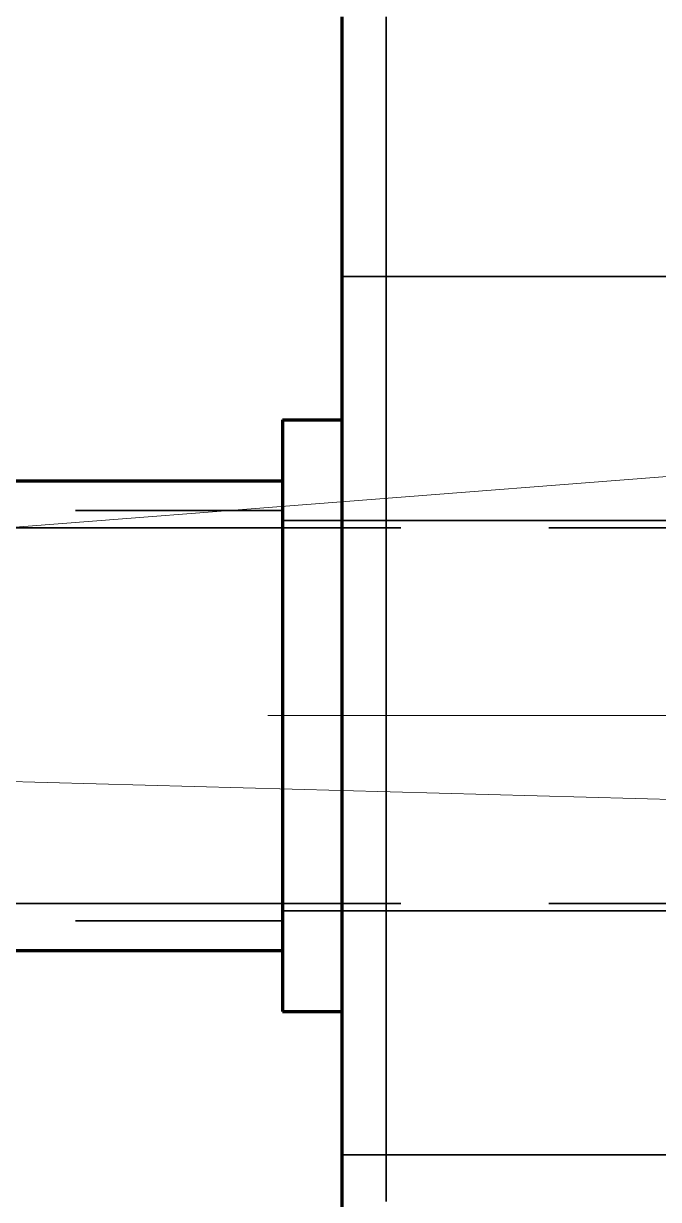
# Model space of a CAD drawing. Header units: millimetres. Extents: x 0 to 2382, y 0 to 420.
# Drawn here: x 179.45 to 183.74, y 227.73 to 235.68 of the extents above; entities that cross this region are included whole.
import ezdxf

# ---------------------------------------------------------------- set-up
doc = ezdxf.new("R2010")
doc.units = ezdxf.units.MM
doc.linetypes.add('IRAM-E-TRAZOS', pattern=[5, 4, -1])
doc.linetypes.add('IRAM-F-TRAZO-PUNTO', pattern=[20, 15, -2, 1, -2])
for name, color, linetype, lineweight in [('01-VISIBLE', 7, 'CONTINUOUS', 70), ('02-OCULTA', 4, 'IRAM-E-TRAZOS', 35), ('03-EJE', 1, 'IRAM-F-TRAZO-PUNTO', 18), ('08-FINA', 5, 'CONTINUOUS', 18)]:
    doc.layers.add(name, color=color, linetype=linetype, lineweight=lineweight)

msp = doc.modelspace()

# ---------------------------------------------------------------- linework, layer by layer
at = {"layer": '01-VISIBLE'}
for p, q in [((181.2, 233), (181.6, 233)), ((144.8, 232.5875), (181.2, 232.5875)), ((144.8, 229.4125), (181.2, 229.4125)), ((181.2, 229), (181.6, 229))]:
    msp.add_line(p, q, dxfattribs=at)
for points in [[(181.6, 235.725), (181.6, 235.6375), (181.6, 235.55), (181.6, 235.4625), (181.6, 235.375), (181.6, 235.2875), (181.6, 235.2), (181.6, 235.1125), (181.6, 235.025), (181.6, 234.9375), (181.6, 234.85), (181.6, 234.7625), (181.6, 234.675), (181.6, 234.5875), (181.6, 234.5), (181.6, 234.4125), (181.6, 234.325), (181.6, 234.2375), (181.6, 234.15), (181.6, 234.0625), (181.6, 233.975), (181.6, 233.8875), (181.6, 233.8), (181.6, 233.7125), (181.6, 233.625), (181.6, 233.5375), (181.6, 233.45), (181.6, 233.3625), (181.6, 233.275), (181.6, 233.1875), (181.6, 233.1), (181.6, 233.0125), (181.6, 232.925), (181.6, 232.8375), (181.6, 232.75), (181.6, 232.6625), (181.6, 232.575), (181.6, 232.4875), (181.6, 232.4), (181.6, 232.3125), (181.6, 232.225), (181.6, 232.1375), (181.6, 232.05), (181.6, 231.9625), (181.6, 231.875), (181.6, 231.7875), (181.6, 231.7), (181.6, 231.6125), (181.6, 231.525), (181.6, 231.4375), (181.6, 231.35), (181.6, 231.2625), (181.6, 231.175), (181.6, 231.0875), (181.6, 231), (181.6, 230.9125), (181.6, 230.825), (181.6, 230.7375), (181.6, 230.65), (181.6, 230.5625), (181.6, 230.475), (181.6, 230.3875), (181.6, 230.3), (181.6, 230.2125), (181.6, 230.125), (181.6, 230.0375), (181.6, 229.95), (181.6, 229.8625), (181.6, 229.775), (181.6, 229.6875), (181.6, 229.6), (181.6, 229.5125), (181.6, 229.425), (181.6, 229.3375), (181.6, 229.25), (181.6, 229.1625), (181.6, 229.075), (181.6, 228.9875), (181.6, 228.9), (181.6, 228.8125), (181.6, 228.725), (181.6, 228.6375), (181.6, 228.55), (181.6, 228.4625), (181.6, 228.375), (181.6, 228.2875), (181.6, 228.2), (181.6, 228.1125), (181.6, 228.025), (181.6, 227.9375), (181.6, 227.85), (181.6, 227.7625), (181.6, 227.675)], [(181.2, 233), (181.2, 232.95), (181.2, 232.9), (181.2, 232.85), (181.2, 232.8), (181.2, 232.75), (181.2, 232.7), (181.2, 232.65), (181.2, 232.6), (181.2, 232.55), (181.2, 232.5), (181.2, 232.45), (181.2, 232.4), (181.2, 232.35), (181.2, 232.3), (181.2, 232.25), (181.2, 232.2), (181.2, 232.15), (181.2, 232.1), (181.2, 232.05), (181.2, 232), (181.2, 231.95), (181.2, 231.9), (181.2, 231.85), (181.2, 231.8), (181.2, 231.75), (181.2, 231.7), (181.2, 231.65), (181.2, 231.6), (181.2, 231.55), (181.2, 231.5), (181.2, 231.45), (181.2, 231.4), (181.2, 231.35), (181.2, 231.3), (181.2, 231.25), (181.2, 231.2), (181.2, 231.15), (181.2, 231.1), (181.2, 231.05), (181.2, 231), (181.2, 230.95), (181.2, 230.9), (181.2, 230.85), (181.2, 230.8), (181.2, 230.75), (181.2, 230.7), (181.2, 230.65), (181.2, 230.6), (181.2, 230.55), (181.2, 230.5), (181.2, 230.45), (181.2, 230.4), (181.2, 230.35), (181.2, 230.3), (181.2, 230.25), (181.2, 230.2), (181.2, 230.15), (181.2, 230.1), (181.2, 230.05), (181.2, 230), (181.2, 229.95), (181.2, 229.9), (181.2, 229.85), (181.2, 229.8), (181.2, 229.75), (181.2, 229.7), (181.2, 229.65), (181.2, 229.6), (181.2, 229.55), (181.2, 229.5), (181.2, 229.45), (181.2, 229.4), (181.2, 229.35), (181.2, 229.3), (181.2, 229.25), (181.2, 229.2), (181.2, 229.15), (181.2, 229.1), (181.2, 229.05), (181.2, 229)]]:
    msp.add_lwpolyline(points, dxfattribs=at)
at = {"layer": '02-OCULTA'}
for p, q in [((181.6, 233.97), (184.475, 233.97)), ((144.8, 232.3875), (181.2, 232.3875)), ((181.2, 232.32), (181.6, 232.32)), ((181.6, 232.32), (187.6, 232.32)), ((138, 232.27), (188, 232.27)), ((138, 229.73), (188, 229.73)), ((144.8, 229.6125), (181.2, 229.6125)), ((181.2, 229.68), (181.6, 229.68)), ((181.6, 229.68), (187.6, 229.68)), ((181.6, 228.03), (184.475, 228.03))]:
    msp.add_line(p, q, dxfattribs=at)
for points in [[(181.6, 227.675), (181.6, 227.7625), (181.6, 227.85), (181.6, 227.9375), (181.6, 228.025), (181.6, 228.1125), (181.6, 228.2), (181.6, 228.2875), (181.6, 228.375), (181.6, 228.4625), (181.6, 228.55), (181.6, 228.6375), (181.6, 228.725), (181.6, 228.8125), (181.6, 228.9), (181.6, 228.9875), (181.6, 229.075), (181.6, 229.1625), (181.6, 229.25), (181.6, 229.3375), (181.6, 229.425), (181.6, 229.5125), (181.6, 229.6), (181.6, 229.6875), (181.6, 229.775), (181.6, 229.8625), (181.6, 229.95), (181.6, 230.0375), (181.6, 230.125), (181.6, 230.2125), (181.6, 230.3), (181.6, 230.3875), (181.6, 230.475), (181.6, 230.5625), (181.6, 230.65), (181.6, 230.7375), (181.6, 230.825), (181.6, 230.9125), (181.6, 231), (181.6, 231.0875), (181.6, 231.175), (181.6, 231.2625), (181.6, 231.35), (181.6, 231.4375), (181.6, 231.525), (181.6, 231.6125), (181.6, 231.7), (181.6, 231.7875), (181.6, 231.875), (181.6, 231.9625), (181.6, 232.05), (181.6, 232.1375), (181.6, 232.225), (181.6, 232.3125), (181.6, 232.4), (181.6, 232.4875), (181.6, 232.575), (181.6, 232.6625), (181.6, 232.75), (181.6, 232.8375), (181.6, 232.925), (181.6, 233.0125), (181.6, 233.1), (181.6, 233.1875), (181.6, 233.275), (181.6, 233.3625), (181.6, 233.45), (181.6, 233.5375), (181.6, 233.625), (181.6, 233.7125), (181.6, 233.8), (181.6, 233.8875), (181.6, 233.975), (181.6, 234.0625), (181.6, 234.15), (181.6, 234.2375), (181.6, 234.325), (181.6, 234.4125), (181.6, 234.5), (181.6, 234.5875), (181.6, 234.675), (181.6, 234.7625), (181.6, 234.85), (181.6, 234.9375), (181.6, 235.025), (181.6, 235.1125), (181.6, 235.2), (181.6, 235.2875), (181.6, 235.375), (181.6, 235.4625), (181.6, 235.55), (181.6, 235.6375), (181.6, 235.725)], [(181.6, 235.725), (181.6, 235.662), (181.6, 235.599), (181.6, 235.536), (181.6, 235.473), (181.6, 235.41), (181.6, 235.347), (181.6, 235.284), (181.6, 235.221), (181.6, 235.158), (181.6, 235.095), (181.6, 235.032), (181.6, 234.969), (181.6, 234.906), (181.6, 234.843), (181.6, 234.78), (181.6, 234.717), (181.6, 234.654), (181.6, 234.591), (181.6, 234.528), (181.6, 234.465), (181.6, 234.402), (181.6, 234.339), (181.6, 234.276), (181.6, 234.213), (181.6, 234.15), (181.6, 234.087), (181.6, 234.024), (181.6, 233.961), (181.6, 233.898), (181.6, 233.835), (181.6, 233.772), (181.6, 233.709), (181.6, 233.646), (181.6, 233.583), (181.6, 233.52), (181.6, 233.457), (181.6, 233.394), (181.6, 233.331), (181.6, 233.268), (181.6, 233.205), (181.6, 233.142), (181.6, 233.079), (181.6, 233.016), (181.6, 232.953), (181.6, 232.89), (181.6, 232.827), (181.6, 232.764), (181.6, 232.701), (181.6, 232.638), (181.6, 232.575), (181.6, 232.512), (181.6, 232.449), (181.6, 232.386), (181.6, 232.323), (181.6, 232.26), (181.6, 232.197), (181.6, 232.134), (181.6, 232.071), (181.6, 232.008), (181.6, 231.945), (181.6, 231.882), (181.6, 231.819), (181.6, 231.756), (181.6, 231.693), (181.6, 231.63), (181.6, 231.567), (181.6, 231.504), (181.6, 231.441), (181.6, 231.378), (181.6, 231.315), (181.6, 231.252), (181.6, 231.189), (181.6, 231.126), (181.6, 231.063), (181.6, 231), (181.6, 230.937), (181.6, 230.874), (181.6, 230.811), (181.6, 230.748), (181.6, 230.685), (181.6, 230.622), (181.6, 230.559), (181.6, 230.496), (181.6, 230.433), (181.6, 230.37), (181.6, 230.307), (181.6, 230.244), (181.6, 230.181), (181.6, 230.118), (181.6, 230.055), (181.6, 229.992), (181.6, 229.929), (181.6, 229.866), (181.6, 229.803), (181.6, 229.74), (181.6, 229.677), (181.6, 229.614), (181.6, 229.551), (181.6, 229.488), (181.6, 229.425), (181.6, 229.362), (181.6, 229.299), (181.6, 229.236), (181.6, 229.173), (181.6, 229.11), (181.6, 229.047), (181.6, 228.984), (181.6, 228.921), (181.6, 228.858), (181.6, 228.795), (181.6, 228.732), (181.6, 228.669), (181.6, 228.606), (181.6, 228.543), (181.6, 228.48), (181.6, 228.417), (181.6, 228.354), (181.6, 228.291), (181.6, 228.228), (181.6, 228.165), (181.6, 228.102), (181.6, 228.039), (181.6, 227.976), (181.6, 227.913), (181.6, 227.85), (181.6, 227.787), (181.6, 227.724)], [(181.6, 227.724), (181.6, 227.787), (181.6, 227.85), (181.6, 227.913), (181.6, 227.976), (181.6, 228.039), (181.6, 228.102), (181.6, 228.165), (181.6, 228.228), (181.6, 228.291), (181.6, 228.354), (181.6, 228.417), (181.6, 228.48), (181.6, 228.543), (181.6, 228.606), (181.6, 228.669), (181.6, 228.732), (181.6, 228.795), (181.6, 228.858), (181.6, 228.921), (181.6, 228.984), (181.6, 229.047), (181.6, 229.11), (181.6, 229.173), (181.6, 229.236), (181.6, 229.299), (181.6, 229.362), (181.6, 229.425), (181.6, 229.488), (181.6, 229.551), (181.6, 229.614), (181.6, 229.677), (181.6, 229.74), (181.6, 229.803), (181.6, 229.866), (181.6, 229.929), (181.6, 229.992), (181.6, 230.055), (181.6, 230.118), (181.6, 230.181), (181.6, 230.244), (181.6, 230.307), (181.6, 230.37), (181.6, 230.433), (181.6, 230.496), (181.6, 230.559), (181.6, 230.622), (181.6, 230.685), (181.6, 230.748), (181.6, 230.811), (181.6, 230.874), (181.6, 230.937), (181.6, 231), (181.6, 231.063), (181.6, 231.126), (181.6, 231.189), (181.6, 231.252), (181.6, 231.315), (181.6, 231.378), (181.6, 231.441), (181.6, 231.504), (181.6, 231.567), (181.6, 231.63), (181.6, 231.693), (181.6, 231.756), (181.6, 231.819), (181.6, 231.882), (181.6, 231.945), (181.6, 232.008), (181.6, 232.071), (181.6, 232.134), (181.6, 232.197), (181.6, 232.26), (181.6, 232.323), (181.6, 232.386), (181.6, 232.449), (181.6, 232.512), (181.6, 232.575), (181.6, 232.638), (181.6, 232.701), (181.6, 232.764), (181.6, 232.827), (181.6, 232.89), (181.6, 232.953), (181.6, 233.016), (181.6, 233.079), (181.6, 233.142), (181.6, 233.205), (181.6, 233.268), (181.6, 233.331), (181.6, 233.394), (181.6, 233.457), (181.6, 233.52), (181.6, 233.583), (181.6, 233.646), (181.6, 233.709), (181.6, 233.772), (181.6, 233.835), (181.6, 233.898), (181.6, 233.961), (181.6, 234.024), (181.6, 234.087), (181.6, 234.15), (181.6, 234.213), (181.6, 234.276), (181.6, 234.339), (181.6, 234.402), (181.6, 234.465), (181.6, 234.528), (181.6, 234.591), (181.6, 234.654), (181.6, 234.717), (181.6, 234.78), (181.6, 234.843), (181.6, 234.906), (181.6, 234.969), (181.6, 235.032), (181.6, 235.095), (181.6, 235.158), (181.6, 235.221), (181.6, 235.284), (181.6, 235.347), (181.6, 235.41), (181.6, 235.473), (181.6, 235.536), (181.6, 235.599), (181.6, 235.662), (181.6, 235.725)], [(181.9, 235.725), (181.9, 235.662), (181.9, 235.599), (181.9, 235.536), (181.9, 235.473), (181.9, 235.41), (181.9, 235.347), (181.9, 235.284), (181.9, 235.221), (181.9, 235.158), (181.9, 235.095), (181.9, 235.032), (181.9, 234.969), (181.9, 234.906), (181.9, 234.843), (181.9, 234.78), (181.9, 234.717), (181.9, 234.654), (181.9, 234.591), (181.9, 234.528), (181.9, 234.465), (181.9, 234.402), (181.9, 234.339), (181.9, 234.276), (181.9, 234.213), (181.9, 234.15), (181.9, 234.087), (181.9, 234.024), (181.9, 233.961), (181.9, 233.898), (181.9, 233.835), (181.9, 233.772), (181.9, 233.709), (181.9, 233.646), (181.9, 233.583), (181.9, 233.52), (181.9, 233.457), (181.9, 233.394), (181.9, 233.331), (181.9, 233.268), (181.9, 233.205), (181.9, 233.142), (181.9, 233.079), (181.9, 233.016), (181.9, 232.953), (181.9, 232.89), (181.9, 232.827), (181.9, 232.764), (181.9, 232.701), (181.9, 232.638), (181.9, 232.575), (181.9, 232.512), (181.9, 232.449), (181.9, 232.386), (181.9, 232.323), (181.9, 232.26), (181.9, 232.197), (181.9, 232.134), (181.9, 232.071), (181.9, 232.008), (181.9, 231.945), (181.9, 231.882), (181.9, 231.819), (181.9, 231.756), (181.9, 231.693), (181.9, 231.63), (181.9, 231.567), (181.9, 231.504), (181.9, 231.441), (181.9, 231.378), (181.9, 231.315), (181.9, 231.252), (181.9, 231.189), (181.9, 231.126), (181.9, 231.063), (181.9, 231), (181.9, 230.937), (181.9, 230.874), (181.9, 230.811), (181.9, 230.748), (181.9, 230.685), (181.9, 230.622), (181.9, 230.559), (181.9, 230.496), (181.9, 230.433), (181.9, 230.37), (181.9, 230.307), (181.9, 230.244), (181.9, 230.181), (181.9, 230.118), (181.9, 230.055), (181.9, 229.992), (181.9, 229.929), (181.9, 229.866), (181.9, 229.803), (181.9, 229.74), (181.9, 229.677), (181.9, 229.614), (181.9, 229.551), (181.9, 229.488), (181.9, 229.425), (181.9, 229.362), (181.9, 229.299), (181.9, 229.236), (181.9, 229.173), (181.9, 229.11), (181.9, 229.047), (181.9, 228.984), (181.9, 228.921), (181.9, 228.858), (181.9, 228.795), (181.9, 228.732), (181.9, 228.669), (181.9, 228.606), (181.9, 228.543), (181.9, 228.48), (181.9, 228.417), (181.9, 228.354), (181.9, 228.291), (181.9, 228.228), (181.9, 228.165), (181.9, 228.102), (181.9, 228.039), (181.9, 227.976), (181.9, 227.913), (181.9, 227.85), (181.9, 227.787), (181.9, 227.724)], [(181.9, 227.724), (181.9, 227.787), (181.9, 227.85), (181.9, 227.913), (181.9, 227.976), (181.9, 228.039), (181.9, 228.102), (181.9, 228.165), (181.9, 228.228), (181.9, 228.291), (181.9, 228.354), (181.9, 228.417), (181.9, 228.48), (181.9, 228.543), (181.9, 228.606), (181.9, 228.669), (181.9, 228.732), (181.9, 228.795), (181.9, 228.858), (181.9, 228.921), (181.9, 228.984), (181.9, 229.047), (181.9, 229.11), (181.9, 229.173), (181.9, 229.236), (181.9, 229.299), (181.9, 229.362), (181.9, 229.425), (181.9, 229.488), (181.9, 229.551), (181.9, 229.614), (181.9, 229.677), (181.9, 229.74), (181.9, 229.803), (181.9, 229.866), (181.9, 229.929), (181.9, 229.992), (181.9, 230.055), (181.9, 230.118), (181.9, 230.181), (181.9, 230.244), (181.9, 230.307), (181.9, 230.37), (181.9, 230.433), (181.9, 230.496), (181.9, 230.559), (181.9, 230.622), (181.9, 230.685), (181.9, 230.748), (181.9, 230.811), (181.9, 230.874), (181.9, 230.937), (181.9, 231), (181.9, 231.063), (181.9, 231.126), (181.9, 231.189), (181.9, 231.252), (181.9, 231.315), (181.9, 231.378), (181.9, 231.441), (181.9, 231.504), (181.9, 231.567), (181.9, 231.63), (181.9, 231.693), (181.9, 231.756), (181.9, 231.819), (181.9, 231.882), (181.9, 231.945), (181.9, 232.008), (181.9, 232.071), (181.9, 232.134), (181.9, 232.197), (181.9, 232.26), (181.9, 232.323), (181.9, 232.386), (181.9, 232.449), (181.9, 232.512), (181.9, 232.575), (181.9, 232.638), (181.9, 232.701), (181.9, 232.764), (181.9, 232.827), (181.9, 232.89), (181.9, 232.953), (181.9, 233.016), (181.9, 233.079), (181.9, 233.142), (181.9, 233.205), (181.9, 233.268), (181.9, 233.331), (181.9, 233.394), (181.9, 233.457), (181.9, 233.52), (181.9, 233.583), (181.9, 233.646), (181.9, 233.709), (181.9, 233.772), (181.9, 233.835), (181.9, 233.898), (181.9, 233.961), (181.9, 234.024), (181.9, 234.087), (181.9, 234.15), (181.9, 234.213), (181.9, 234.276), (181.9, 234.339), (181.9, 234.402), (181.9, 234.465), (181.9, 234.528), (181.9, 234.591), (181.9, 234.654), (181.9, 234.717), (181.9, 234.78), (181.9, 234.843), (181.9, 234.906), (181.9, 234.969), (181.9, 235.032), (181.9, 235.095), (181.9, 235.158), (181.9, 235.221), (181.9, 235.284), (181.9, 235.347), (181.9, 235.41), (181.9, 235.473), (181.9, 235.536), (181.9, 235.599), (181.9, 235.662), (181.9, 235.725)], [(181.9, 235.712), (181.9, 235.65), (181.9, 235.588), (181.9, 235.526), (181.9, 235.464), (181.9, 235.402), (181.9, 235.34), (181.9, 235.278), (181.9, 235.216), (181.9, 235.154), (181.9, 235.092), (181.9, 235.03), (181.9, 234.968), (181.9, 234.906), (181.9, 234.844), (181.9, 234.782), (181.9, 234.72), (181.9, 234.658), (181.9, 234.596), (181.9, 234.534), (181.9, 234.472), (181.9, 234.41), (181.9, 234.348), (181.9, 234.286), (181.9, 234.224), (181.9, 234.162), (181.9, 234.1), (181.9, 234.038), (181.9, 233.976), (181.9, 233.914), (181.9, 233.852), (181.9, 233.79), (181.9, 233.728), (181.9, 233.666), (181.9, 233.604), (181.9, 233.542), (181.9, 233.48), (181.9, 233.418), (181.9, 233.356), (181.9, 233.294), (181.9, 233.232), (181.9, 233.17), (181.9, 233.108), (181.9, 233.046), (181.9, 232.984), (181.9, 232.922), (181.9, 232.86), (181.9, 232.798), (181.9, 232.736), (181.9, 232.674), (181.9, 232.612), (181.9, 232.55), (181.9, 232.488), (181.9, 232.426), (181.9, 232.364), (181.9, 232.302), (181.9, 232.24), (181.9, 232.178), (181.9, 232.116), (181.9, 232.054), (181.9, 231.992), (181.9, 231.93), (181.9, 231.868), (181.9, 231.806), (181.9, 231.744), (181.9, 231.682), (181.9, 231.62), (181.9, 231.558), (181.9, 231.496), (181.9, 231.434), (181.9, 231.372), (181.9, 231.31), (181.9, 231.248), (181.9, 231.186), (181.9, 231.124), (181.9, 231.062), (181.9, 231), (181.9, 230.938), (181.9, 230.876), (181.9, 230.814), (181.9, 230.752), (181.9, 230.69), (181.9, 230.628), (181.9, 230.566), (181.9, 230.504), (181.9, 230.442), (181.9, 230.38), (181.9, 230.318), (181.9, 230.256), (181.9, 230.194), (181.9, 230.132), (181.9, 230.07), (181.9, 230.008), (181.9, 229.946), (181.9, 229.884), (181.9, 229.822), (181.9, 229.76), (181.9, 229.698), (181.9, 229.636), (181.9, 229.574), (181.9, 229.512), (181.9, 229.45), (181.9, 229.388), (181.9, 229.326), (181.9, 229.264), (181.9, 229.202), (181.9, 229.14), (181.9, 229.078), (181.9, 229.016), (181.9, 228.954), (181.9, 228.892), (181.9, 228.83), (181.9, 228.768), (181.9, 228.706), (181.9, 228.644), (181.9, 228.582), (181.9, 228.52), (181.9, 228.458), (181.9, 228.396), (181.9, 228.334), (181.9, 228.272), (181.9, 228.21), (181.9, 228.148), (181.9, 228.086), (181.9, 228.024), (181.9, 227.962), (181.9, 227.9), (181.9, 227.838), (181.9, 227.776), (181.9, 227.714)], [(181.9, 227.714), (181.9, 227.776), (181.9, 227.838), (181.9, 227.9), (181.9, 227.962), (181.9, 228.024), (181.9, 228.086), (181.9, 228.148), (181.9, 228.21), (181.9, 228.272), (181.9, 228.334), (181.9, 228.396), (181.9, 228.458), (181.9, 228.52), (181.9, 228.582), (181.9, 228.644), (181.9, 228.706), (181.9, 228.768), (181.9, 228.83), (181.9, 228.892), (181.9, 228.954), (181.9, 229.016), (181.9, 229.078), (181.9, 229.14), (181.9, 229.202), (181.9, 229.264), (181.9, 229.326), (181.9, 229.388), (181.9, 229.45), (181.9, 229.512), (181.9, 229.574), (181.9, 229.636), (181.9, 229.698), (181.9, 229.76), (181.9, 229.822), (181.9, 229.884), (181.9, 229.946), (181.9, 230.008), (181.9, 230.07), (181.9, 230.132), (181.9, 230.194), (181.9, 230.256), (181.9, 230.318), (181.9, 230.38), (181.9, 230.442), (181.9, 230.504), (181.9, 230.566), (181.9, 230.628), (181.9, 230.69), (181.9, 230.752), (181.9, 230.814), (181.9, 230.876), (181.9, 230.938), (181.9, 231), (181.9, 231.062), (181.9, 231.124), (181.9, 231.186), (181.9, 231.248), (181.9, 231.31), (181.9, 231.372), (181.9, 231.434), (181.9, 231.496), (181.9, 231.558), (181.9, 231.62), (181.9, 231.682), (181.9, 231.744), (181.9, 231.806), (181.9, 231.868), (181.9, 231.93), (181.9, 231.992), (181.9, 232.054), (181.9, 232.116), (181.9, 232.178), (181.9, 232.24), (181.9, 232.302), (181.9, 232.364), (181.9, 232.426), (181.9, 232.488), (181.9, 232.55), (181.9, 232.612), (181.9, 232.674), (181.9, 232.736), (181.9, 232.798), (181.9, 232.86), (181.9, 232.922), (181.9, 232.984), (181.9, 233.046), (181.9, 233.108), (181.9, 233.17), (181.9, 233.232), (181.9, 233.294), (181.9, 233.356), (181.9, 233.418), (181.9, 233.48), (181.9, 233.542), (181.9, 233.604), (181.9, 233.666), (181.9, 233.728), (181.9, 233.79), (181.9, 233.852), (181.9, 233.914), (181.9, 233.976), (181.9, 234.038), (181.9, 234.1), (181.9, 234.162), (181.9, 234.224), (181.9, 234.286), (181.9, 234.348), (181.9, 234.41), (181.9, 234.472), (181.9, 234.534), (181.9, 234.596), (181.9, 234.658), (181.9, 234.72), (181.9, 234.782), (181.9, 234.844), (181.9, 234.906), (181.9, 234.968), (181.9, 235.03), (181.9, 235.092), (181.9, 235.154), (181.9, 235.216), (181.9, 235.278), (181.9, 235.34), (181.9, 235.402), (181.9, 235.464), (181.9, 235.526), (181.9, 235.588), (181.9, 235.65), (181.9, 235.712)], [(181.6, 233.97), (181.6, 233.9197), (181.6, 233.8693), (181.6, 233.819), (181.6, 233.7686), (181.6, 233.7183), (181.6, 233.668), (181.6, 233.6176), (181.6, 233.5673), (181.6, 233.5169), (181.6, 233.4666), (181.6, 233.4163), (181.6, 233.3659), (181.6, 233.3156), (181.6, 233.2653), (181.6, 233.2149), (181.6, 233.1646), (181.6, 233.1142), (181.6, 233.0639), (181.6, 233.0136), (181.6, 232.9632), (181.6, 232.9129), (181.6, 232.8625), (181.6, 232.8122), (181.6, 232.7619), (181.6, 232.7115), (181.6, 232.6612), (181.6, 232.6108), (181.6, 232.5605), (181.6, 232.5102), (181.6, 232.4598), (181.6, 232.4095), (181.6, 232.3592), (181.6, 232.3088), (181.6, 232.2585), (181.6, 232.2081), (181.6, 232.1578), (181.6, 232.1075), (181.6, 232.0571), (181.6, 232.0068), (181.6, 231.9564), (181.6, 231.9061), (181.6, 231.8558), (181.6, 231.8054), (181.6, 231.7551), (181.6, 231.7047), (181.6, 231.6544), (181.6, 231.6041), (181.6, 231.5537), (181.6, 231.5034), (181.6, 231.4531), (181.6, 231.4027), (181.6, 231.3524), (181.6, 231.302), (181.6, 231.2517), (181.6, 231.2014), (181.6, 231.151), (181.6, 231.1007), (181.6, 231.0503), (181.6, 231), (181.6, 230.9497), (181.6, 230.8993), (181.6, 230.849), (181.6, 230.7986), (181.6, 230.7483), (181.6, 230.698), (181.6, 230.6476), (181.6, 230.5973), (181.6, 230.5469), (181.6, 230.4966), (181.6, 230.4463), (181.6, 230.3959), (181.6, 230.3456), (181.6, 230.2953), (181.6, 230.2449), (181.6, 230.1946), (181.6, 230.1442), (181.6, 230.0939), (181.6, 230.0436), (181.6, 229.9932), (181.6, 229.9429), (181.6, 229.8925), (181.6, 229.8422), (181.6, 229.7919), (181.6, 229.7415), (181.6, 229.6912), (181.6, 229.6408), (181.6, 229.5905), (181.6, 229.5402), (181.6, 229.4898), (181.6, 229.4395), (181.6, 229.3892), (181.6, 229.3388), (181.6, 229.2885), (181.6, 229.2381), (181.6, 229.1878), (181.6, 229.1375), (181.6, 229.0871), (181.6, 229.0368), (181.6, 228.9864), (181.6, 228.9361), (181.6, 228.8858), (181.6, 228.8354), (181.6, 228.7851), (181.6, 228.7347), (181.6, 228.6844), (181.6, 228.6341), (181.6, 228.5837), (181.6, 228.5334), (181.6, 228.4831), (181.6, 228.4327), (181.6, 228.3824), (181.6, 228.332), (181.6, 228.2817), (181.6, 228.2314), (181.6, 228.181), (181.6, 228.1307), (181.6, 228.0803), (181.6, 228.03)], [(181.6, 228.03), (181.6, 228.0803), (181.6, 228.1307), (181.6, 228.181), (181.6, 228.2314), (181.6, 228.2817), (181.6, 228.332), (181.6, 228.3824), (181.6, 228.4327), (181.6, 228.4831), (181.6, 228.5334), (181.6, 228.5837), (181.6, 228.6341), (181.6, 228.6844), (181.6, 228.7347), (181.6, 228.7851), (181.6, 228.8354), (181.6, 228.8858), (181.6, 228.9361), (181.6, 228.9864), (181.6, 229.0368), (181.6, 229.0871), (181.6, 229.1375), (181.6, 229.1878), (181.6, 229.2381), (181.6, 229.2885), (181.6, 229.3388), (181.6, 229.3892), (181.6, 229.4395), (181.6, 229.4898), (181.6, 229.5402), (181.6, 229.5905), (181.6, 229.6408), (181.6, 229.6912), (181.6, 229.7415), (181.6, 229.7919), (181.6, 229.8422), (181.6, 229.8925), (181.6, 229.9429), (181.6, 229.9932), (181.6, 230.0436), (181.6, 230.0939), (181.6, 230.1442), (181.6, 230.1946), (181.6, 230.2449), (181.6, 230.2953), (181.6, 230.3456), (181.6, 230.3959), (181.6, 230.4463), (181.6, 230.4966), (181.6, 230.5469), (181.6, 230.5973), (181.6, 230.6476), (181.6, 230.698), (181.6, 230.7483), (181.6, 230.7986), (181.6, 230.849), (181.6, 230.8993), (181.6, 230.9497), (181.6, 231), (181.6, 231.0503), (181.6, 231.1007), (181.6, 231.151), (181.6, 231.2014), (181.6, 231.2517), (181.6, 231.302), (181.6, 231.3524), (181.6, 231.4027), (181.6, 231.4531), (181.6, 231.5034), (181.6, 231.5537), (181.6, 231.6041), (181.6, 231.6544), (181.6, 231.7047), (181.6, 231.7551), (181.6, 231.8054), (181.6, 231.8558), (181.6, 231.9061), (181.6, 231.9564), (181.6, 232.0068), (181.6, 232.0571), (181.6, 232.1075), (181.6, 232.1578), (181.6, 232.2081), (181.6, 232.2585), (181.6, 232.3088), (181.6, 232.3592), (181.6, 232.4095), (181.6, 232.4598), (181.6, 232.5102), (181.6, 232.5605), (181.6, 232.6108), (181.6, 232.6612), (181.6, 232.7115), (181.6, 232.7619), (181.6, 232.8122), (181.6, 232.8625), (181.6, 232.9129), (181.6, 232.9632), (181.6, 233.0136), (181.6, 233.0639), (181.6, 233.1142), (181.6, 233.1646), (181.6, 233.2149), (181.6, 233.2653), (181.6, 233.3156), (181.6, 233.3659), (181.6, 233.4163), (181.6, 233.4666), (181.6, 233.5169), (181.6, 233.5673), (181.6, 233.6176), (181.6, 233.668), (181.6, 233.7183), (181.6, 233.7686), (181.6, 233.819), (181.6, 233.8693), (181.6, 233.9197), (181.6, 233.97)], [(181.2, 229), (181.2, 229.05), (181.2, 229.1), (181.2, 229.15), (181.2, 229.2), (181.2, 229.25), (181.2, 229.3), (181.2, 229.35), (181.2, 229.4), (181.2, 229.45), (181.2, 229.5), (181.2, 229.55), (181.2, 229.6), (181.2, 229.65), (181.2, 229.7), (181.2, 229.75), (181.2, 229.8), (181.2, 229.85), (181.2, 229.9), (181.2, 229.95), (181.2, 230), (181.2, 230.05), (181.2, 230.1), (181.2, 230.15), (181.2, 230.2), (181.2, 230.25), (181.2, 230.3), (181.2, 230.35), (181.2, 230.4), (181.2, 230.45), (181.2, 230.5), (181.2, 230.55), (181.2, 230.6), (181.2, 230.65), (181.2, 230.7), (181.2, 230.75), (181.2, 230.8), (181.2, 230.85), (181.2, 230.9), (181.2, 230.95), (181.2, 231), (181.2, 231.05), (181.2, 231.1), (181.2, 231.15), (181.2, 231.2), (181.2, 231.25), (181.2, 231.3), (181.2, 231.35), (181.2, 231.4), (181.2, 231.45), (181.2, 231.5), (181.2, 231.55), (181.2, 231.6), (181.2, 231.65), (181.2, 231.7), (181.2, 231.75), (181.2, 231.8), (181.2, 231.85), (181.2, 231.9), (181.2, 231.95), (181.2, 232), (181.2, 232.05), (181.2, 232.1), (181.2, 232.15), (181.2, 232.2), (181.2, 232.25), (181.2, 232.3), (181.2, 232.35), (181.2, 232.4), (181.2, 232.45), (181.2, 232.5), (181.2, 232.55), (181.2, 232.6), (181.2, 232.65), (181.2, 232.7), (181.2, 232.75), (181.2, 232.8), (181.2, 232.85), (181.2, 232.9), (181.2, 232.95), (181.2, 233)], [(181.6, 233), (181.6, 232.95), (181.6, 232.9), (181.6, 232.85), (181.6, 232.8), (181.6, 232.75), (181.6, 232.7), (181.6, 232.65), (181.6, 232.6), (181.6, 232.55), (181.6, 232.5), (181.6, 232.45), (181.6, 232.4), (181.6, 232.35), (181.6, 232.3), (181.6, 232.25), (181.6, 232.2), (181.6, 232.15), (181.6, 232.1), (181.6, 232.05), (181.6, 232), (181.6, 231.95), (181.6, 231.9), (181.6, 231.85), (181.6, 231.8), (181.6, 231.75), (181.6, 231.7), (181.6, 231.65), (181.6, 231.6), (181.6, 231.55), (181.6, 231.5), (181.6, 231.45), (181.6, 231.4), (181.6, 231.35), (181.6, 231.3), (181.6, 231.25), (181.6, 231.2), (181.6, 231.15), (181.6, 231.1), (181.6, 231.05), (181.6, 231), (181.6, 230.95), (181.6, 230.9), (181.6, 230.85), (181.6, 230.8), (181.6, 230.75), (181.6, 230.7), (181.6, 230.65), (181.6, 230.6), (181.6, 230.55), (181.6, 230.5), (181.6, 230.45), (181.6, 230.4), (181.6, 230.35), (181.6, 230.3), (181.6, 230.25), (181.6, 230.2), (181.6, 230.15), (181.6, 230.1), (181.6, 230.05), (181.6, 230), (181.6, 229.95), (181.6, 229.9), (181.6, 229.85), (181.6, 229.8), (181.6, 229.75), (181.6, 229.7), (181.6, 229.65), (181.6, 229.6), (181.6, 229.55), (181.6, 229.5), (181.6, 229.45), (181.6, 229.4), (181.6, 229.35), (181.6, 229.3), (181.6, 229.25), (181.6, 229.2), (181.6, 229.15), (181.6, 229.1), (181.6, 229.05), (181.6, 229)], [(181.6, 229), (181.6, 229.05), (181.6, 229.1), (181.6, 229.15), (181.6, 229.2), (181.6, 229.25), (181.6, 229.3), (181.6, 229.35), (181.6, 229.4), (181.6, 229.45), (181.6, 229.5), (181.6, 229.55), (181.6, 229.6), (181.6, 229.65), (181.6, 229.7), (181.6, 229.75), (181.6, 229.8), (181.6, 229.85), (181.6, 229.9), (181.6, 229.95), (181.6, 230), (181.6, 230.05), (181.6, 230.1), (181.6, 230.15), (181.6, 230.2), (181.6, 230.25), (181.6, 230.3), (181.6, 230.35), (181.6, 230.4), (181.6, 230.45), (181.6, 230.5), (181.6, 230.55), (181.6, 230.6), (181.6, 230.65), (181.6, 230.7), (181.6, 230.75), (181.6, 230.8), (181.6, 230.85), (181.6, 230.9), (181.6, 230.95), (181.6, 231), (181.6, 231.05), (181.6, 231.1), (181.6, 231.15), (181.6, 231.2), (181.6, 231.25), (181.6, 231.3), (181.6, 231.35), (181.6, 231.4), (181.6, 231.45), (181.6, 231.5), (181.6, 231.55), (181.6, 231.6), (181.6, 231.65), (181.6, 231.7), (181.6, 231.75), (181.6, 231.8), (181.6, 231.85), (181.6, 231.9), (181.6, 231.95), (181.6, 232), (181.6, 232.05), (181.6, 232.1), (181.6, 232.15), (181.6, 232.2), (181.6, 232.25), (181.6, 232.3), (181.6, 232.35), (181.6, 232.4), (181.6, 232.45), (181.6, 232.5), (181.6, 232.55), (181.6, 232.6), (181.6, 232.65), (181.6, 232.7), (181.6, 232.75), (181.6, 232.8), (181.6, 232.85), (181.6, 232.9), (181.6, 232.95), (181.6, 233)], [(181.2, 232.5875), (181.2, 232.5371), (181.2, 232.4867), (181.2, 232.4363), (181.2, 232.3859), (181.2, 232.3355), (181.2, 232.2851), (181.2, 232.2347), (181.2, 232.1843), (181.2, 232.1339), (181.2, 232.0835), (181.2, 232.0331), (181.2, 231.9827), (181.2, 231.9323), (181.2, 231.8819), (181.2, 231.8315), (181.2, 231.7812), (181.2, 231.7308), (181.2, 231.6804), (181.2, 231.63), (181.2, 231.5796), (181.2, 231.5292), (181.2, 231.4788), (181.2, 231.4284), (181.2, 231.378), (181.2, 231.3276), (181.2, 231.2772), (181.2, 231.2268), (181.2, 231.1764), (181.2, 231.126), (181.2, 231.0756), (181.2, 231.0252), (181.2, 230.9748), (181.2, 230.9244), (181.2, 230.874), (181.2, 230.8236), (181.2, 230.7732), (181.2, 230.7228), (181.2, 230.6724), (181.2, 230.622), (181.2, 230.5716), (181.2, 230.5212), (181.2, 230.4708), (181.2, 230.4204), (181.2, 230.37), (181.2, 230.3196), (181.2, 230.2692), (181.2, 230.2188), (181.2, 230.1685), (181.2, 230.1181), (181.2, 230.0677), (181.2, 230.0173), (181.2, 229.9669), (181.2, 229.9165), (181.2, 229.8661), (181.2, 229.8157), (181.2, 229.7653), (181.2, 229.7149), (181.2, 229.6645), (181.2, 229.6141), (181.2, 229.5637), (181.2, 229.5133), (181.2, 229.4629), (181.2, 229.4125)], [(181.2, 229.4125), (181.2, 229.4629), (181.2, 229.5133), (181.2, 229.5637), (181.2, 229.6141), (181.2, 229.6645), (181.2, 229.7149), (181.2, 229.7653), (181.2, 229.8157), (181.2, 229.8661), (181.2, 229.9165), (181.2, 229.9669), (181.2, 230.0173), (181.2, 230.0677), (181.2, 230.1181), (181.2, 230.1685), (181.2, 230.2188), (181.2, 230.2692), (181.2, 230.3196), (181.2, 230.37), (181.2, 230.4204), (181.2, 230.4708), (181.2, 230.5212), (181.2, 230.5716), (181.2, 230.622), (181.2, 230.6724), (181.2, 230.7228), (181.2, 230.7732), (181.2, 230.8236), (181.2, 230.874), (181.2, 230.9244), (181.2, 230.9748), (181.2, 231.0252), (181.2, 231.0756), (181.2, 231.126), (181.2, 231.1764), (181.2, 231.2268), (181.2, 231.2772), (181.2, 231.3276), (181.2, 231.378), (181.2, 231.4284), (181.2, 231.4788), (181.2, 231.5292), (181.2, 231.5796), (181.2, 231.63), (181.2, 231.6804), (181.2, 231.7308), (181.2, 231.7812), (181.2, 231.8315), (181.2, 231.8819), (181.2, 231.9323), (181.2, 231.9827), (181.2, 232.0331), (181.2, 232.0835), (181.2, 232.1339), (181.2, 232.1843), (181.2, 232.2347), (181.2, 232.2851), (181.2, 232.3355), (181.2, 232.3859), (181.2, 232.4363), (181.2, 232.4867), (181.2, 232.5371), (181.2, 232.5875)], [(181.2, 232.3875), (181.2, 232.337), (181.2, 232.2866), (181.2, 232.2361), (181.2, 232.1857), (181.2, 232.1352), (181.2, 232.0848), (181.2, 232.0343), (181.2, 231.9839), (181.2, 231.9334), (181.2, 231.883), (181.2, 231.8325), (181.2, 231.782), (181.2, 231.7316), (181.2, 231.6811), (181.2, 231.6307), (181.2, 231.5802), (181.2, 231.5298), (181.2, 231.4793), (181.2, 231.4289), (181.2, 231.3784), (181.2, 231.328), (181.2, 231.2775), (181.2, 231.227), (181.2, 231.1766), (181.2, 231.1261), (181.2, 231.0757), (181.2, 231.0252), (181.2, 230.9748), (181.2, 230.9243), (181.2, 230.8739), (181.2, 230.8234), (181.2, 230.773), (181.2, 230.7225), (181.2, 230.672), (181.2, 230.6216), (181.2, 230.5711), (181.2, 230.5207), (181.2, 230.4702), (181.2, 230.4198), (181.2, 230.3693), (181.2, 230.3189), (181.2, 230.2684), (181.2, 230.218), (181.2, 230.1675), (181.2, 230.117), (181.2, 230.0666), (181.2, 230.0161), (181.2, 229.9657), (181.2, 229.9152), (181.2, 229.8648), (181.2, 229.8143), (181.2, 229.7639), (181.2, 229.7134), (181.2, 229.663), (181.2, 229.6125)], [(181.2, 229.6125), (181.2, 229.663), (181.2, 229.7134), (181.2, 229.7639), (181.2, 229.8143), (181.2, 229.8648), (181.2, 229.9152), (181.2, 229.9657), (181.2, 230.0161), (181.2, 230.0666), (181.2, 230.117), (181.2, 230.1675), (181.2, 230.218), (181.2, 230.2684), (181.2, 230.3189), (181.2, 230.3693), (181.2, 230.4198), (181.2, 230.4702), (181.2, 230.5207), (181.2, 230.5711), (181.2, 230.6216), (181.2, 230.672), (181.2, 230.7225), (181.2, 230.773), (181.2, 230.8234), (181.2, 230.8739), (181.2, 230.9243), (181.2, 230.9748), (181.2, 231.0252), (181.2, 231.0757), (181.2, 231.1261), (181.2, 231.1766), (181.2, 231.227), (181.2, 231.2775), (181.2, 231.328), (181.2, 231.3784), (181.2, 231.4289), (181.2, 231.4793), (181.2, 231.5298), (181.2, 231.5802), (181.2, 231.6307), (181.2, 231.6811), (181.2, 231.7316), (181.2, 231.782), (181.2, 231.8325), (181.2, 231.883), (181.2, 231.9334), (181.2, 231.9839), (181.2, 232.0343), (181.2, 232.0848), (181.2, 232.1352), (181.2, 232.1857), (181.2, 232.2361), (181.2, 232.2866), (181.2, 232.337), (181.2, 232.3875)], [(181.2, 232.32), (181.2, 232.2692), (181.2, 232.2185), (181.2, 232.1677), (181.2, 232.1169), (181.2, 232.0662), (181.2, 232.0154), (181.2, 231.9646), (181.2, 231.9138), (181.2, 231.8631), (181.2, 231.8123), (181.2, 231.7615), (181.2, 231.7108), (181.2, 231.66), (181.2, 231.6092), (181.2, 231.5585), (181.2, 231.5077), (181.2, 231.4569), (181.2, 231.4062), (181.2, 231.3554), (181.2, 231.3046), (181.2, 231.2538), (181.2, 231.2031), (181.2, 231.1523), (181.2, 231.1015), (181.2, 231.0508), (181.2, 231), (181.2, 230.9492), (181.2, 230.8985), (181.2, 230.8477), (181.2, 230.7969), (181.2, 230.7462), (181.2, 230.6954), (181.2, 230.6446), (181.2, 230.5938), (181.2, 230.5431), (181.2, 230.4923), (181.2, 230.4415), (181.2, 230.3908), (181.2, 230.34), (181.2, 230.2892), (181.2, 230.2385), (181.2, 230.1877), (181.2, 230.1369), (181.2, 230.0862), (181.2, 230.0354), (181.2, 229.9846), (181.2, 229.9338), (181.2, 229.8831), (181.2, 229.8323), (181.2, 229.7815), (181.2, 229.7308), (181.2, 229.68)], [(181.2, 229.68), (181.2, 229.7308), (181.2, 229.7815), (181.2, 229.8323), (181.2, 229.8831), (181.2, 229.9338), (181.2, 229.9846), (181.2, 230.0354), (181.2, 230.0862), (181.2, 230.1369), (181.2, 230.1877), (181.2, 230.2385), (181.2, 230.2892), (181.2, 230.34), (181.2, 230.3908), (181.2, 230.4415), (181.2, 230.4923), (181.2, 230.5431), (181.2, 230.5938), (181.2, 230.6446), (181.2, 230.6954), (181.2, 230.7462), (181.2, 230.7969), (181.2, 230.8477), (181.2, 230.8985), (181.2, 230.9492), (181.2, 231), (181.2, 231.0508), (181.2, 231.1015), (181.2, 231.1523), (181.2, 231.2031), (181.2, 231.2538), (181.2, 231.3046), (181.2, 231.3554), (181.2, 231.4062), (181.2, 231.4569), (181.2, 231.5077), (181.2, 231.5585), (181.2, 231.6092), (181.2, 231.66), (181.2, 231.7108), (181.2, 231.7615), (181.2, 231.8123), (181.2, 231.8631), (181.2, 231.9138), (181.2, 231.9646), (181.2, 232.0154), (181.2, 232.0662), (181.2, 232.1169), (181.2, 232.1677), (181.2, 232.2185), (181.2, 232.2692), (181.2, 232.32)], [(181.6, 232.32), (181.6, 232.2692), (181.6, 232.2185), (181.6, 232.1677), (181.6, 232.1169), (181.6, 232.0662), (181.6, 232.0154), (181.6, 231.9646), (181.6, 231.9138), (181.6, 231.8631), (181.6, 231.8123), (181.6, 231.7615), (181.6, 231.7108), (181.6, 231.66), (181.6, 231.6092), (181.6, 231.5585), (181.6, 231.5077), (181.6, 231.4569), (181.6, 231.4062), (181.6, 231.3554), (181.6, 231.3046), (181.6, 231.2538), (181.6, 231.2031), (181.6, 231.1523), (181.6, 231.1015), (181.6, 231.0508), (181.6, 231), (181.6, 230.9492), (181.6, 230.8985), (181.6, 230.8477), (181.6, 230.7969), (181.6, 230.7462), (181.6, 230.6954), (181.6, 230.6446), (181.6, 230.5938), (181.6, 230.5431), (181.6, 230.4923), (181.6, 230.4415), (181.6, 230.3908), (181.6, 230.34), (181.6, 230.2892), (181.6, 230.2385), (181.6, 230.1877), (181.6, 230.1369), (181.6, 230.0862), (181.6, 230.0354), (181.6, 229.9846), (181.6, 229.9338), (181.6, 229.8831), (181.6, 229.8323), (181.6, 229.7815), (181.6, 229.7308), (181.6, 229.68)], [(181.6, 229.68), (181.6, 229.7308), (181.6, 229.7815), (181.6, 229.8323), (181.6, 229.8831), (181.6, 229.9338), (181.6, 229.9846), (181.6, 230.0354), (181.6, 230.0862), (181.6, 230.1369), (181.6, 230.1877), (181.6, 230.2385), (181.6, 230.2892), (181.6, 230.34), (181.6, 230.3908), (181.6, 230.4415), (181.6, 230.4923), (181.6, 230.5431), (181.6, 230.5938), (181.6, 230.6446), (181.6, 230.6954), (181.6, 230.7462), (181.6, 230.7969), (181.6, 230.8477), (181.6, 230.8985), (181.6, 230.9492), (181.6, 231), (181.6, 231.0508), (181.6, 231.1015), (181.6, 231.1523), (181.6, 231.2031), (181.6, 231.2538), (181.6, 231.3046), (181.6, 231.3554), (181.6, 231.4062), (181.6, 231.4569), (181.6, 231.5077), (181.6, 231.5585), (181.6, 231.6092), (181.6, 231.66), (181.6, 231.7108), (181.6, 231.7615), (181.6, 231.8123), (181.6, 231.8631), (181.6, 231.9138), (181.6, 231.9646), (181.6, 232.0154), (181.6, 232.0662), (181.6, 232.1169), (181.6, 232.1677), (181.6, 232.2185), (181.6, 232.2692), (181.6, 232.32)], [(181.6, 232.32), (181.6, 232.2692), (181.6, 232.2185), (181.6, 232.1677), (181.6, 232.1169), (181.6, 232.0662), (181.6, 232.0154), (181.6, 231.9646), (181.6, 231.9138), (181.6, 231.8631), (181.6, 231.8123), (181.6, 231.7615), (181.6, 231.7108), (181.6, 231.66), (181.6, 231.6092), (181.6, 231.5585), (181.6, 231.5077), (181.6, 231.4569), (181.6, 231.4062), (181.6, 231.3554), (181.6, 231.3046), (181.6, 231.2538), (181.6, 231.2031), (181.6, 231.1523), (181.6, 231.1015), (181.6, 231.0508), (181.6, 231), (181.6, 230.9492), (181.6, 230.8985), (181.6, 230.8477), (181.6, 230.7969), (181.6, 230.7462), (181.6, 230.6954), (181.6, 230.6446), (181.6, 230.5938), (181.6, 230.5431), (181.6, 230.4923), (181.6, 230.4415), (181.6, 230.3908), (181.6, 230.34), (181.6, 230.2892), (181.6, 230.2385), (181.6, 230.1877), (181.6, 230.1369), (181.6, 230.0862), (181.6, 230.0354), (181.6, 229.9846), (181.6, 229.9338), (181.6, 229.8831), (181.6, 229.8323), (181.6, 229.7815), (181.6, 229.7308), (181.6, 229.68)], [(181.6, 229.68), (181.6, 229.7308), (181.6, 229.7815), (181.6, 229.8323), (181.6, 229.8831), (181.6, 229.9338), (181.6, 229.9846), (181.6, 230.0354), (181.6, 230.0862), (181.6, 230.1369), (181.6, 230.1877), (181.6, 230.2385), (181.6, 230.2892), (181.6, 230.34), (181.6, 230.3908), (181.6, 230.4415), (181.6, 230.4923), (181.6, 230.5431), (181.6, 230.5938), (181.6, 230.6446), (181.6, 230.6954), (181.6, 230.7462), (181.6, 230.7969), (181.6, 230.8477), (181.6, 230.8985), (181.6, 230.9492), (181.6, 231), (181.6, 231.0508), (181.6, 231.1015), (181.6, 231.1523), (181.6, 231.2031), (181.6, 231.2538), (181.6, 231.3046), (181.6, 231.3554), (181.6, 231.4062), (181.6, 231.4569), (181.6, 231.5077), (181.6, 231.5585), (181.6, 231.6092), (181.6, 231.66), (181.6, 231.7108), (181.6, 231.7615), (181.6, 231.8123), (181.6, 231.8631), (181.6, 231.9138), (181.6, 231.9646), (181.6, 232.0154), (181.6, 232.0662), (181.6, 232.1169), (181.6, 232.1677), (181.6, 232.2185), (181.6, 232.2692), (181.6, 232.32)]]:
    msp.add_lwpolyline(points, dxfattribs=at)
at = {"layer": '03-EJE'}
msp.add_line((141.1, 231), (184.9, 231), dxfattribs=at)
at = {"layer": '08-FINA'}
for p in [(204.012, 234.1898), (214.0015, 229.6091)]:
    msp.add_line(p, (163, 231), dxfattribs=at)

doc.saveas('drawing.dxf')
